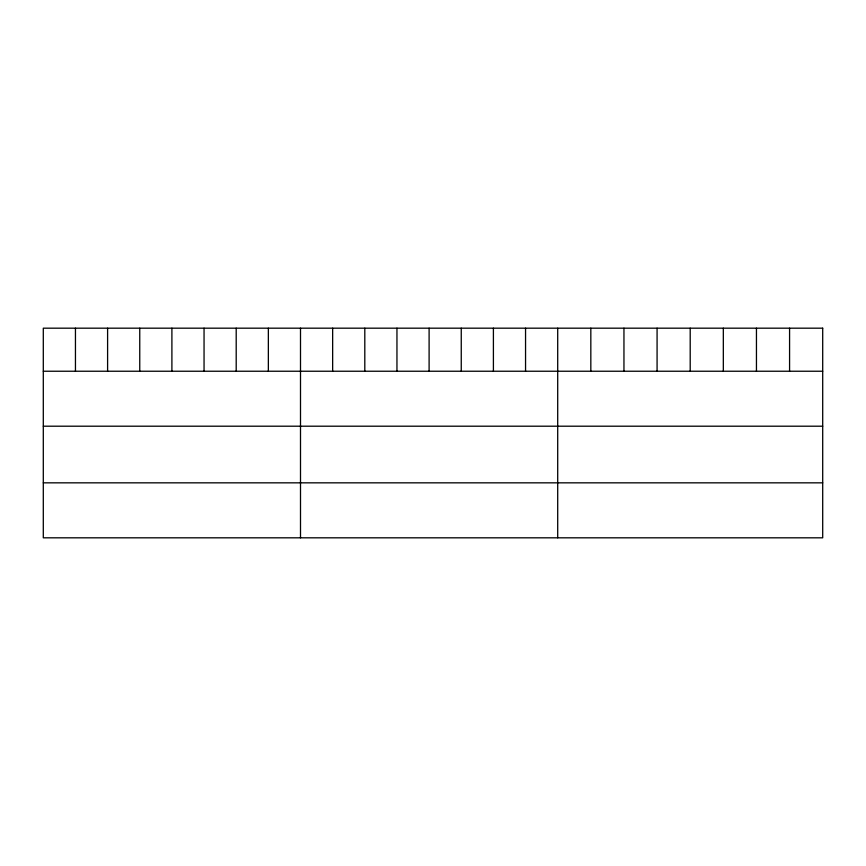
<?xml version="1.0" encoding="UTF-8"?>
<svg xmlns="http://www.w3.org/2000/svg" width="866" height="866" viewBox="0 0 866 866"><rect width="100%" height="100%" fill="white"/><g stroke="black" fill="none" stroke-linecap="round" stroke-linejoin="round"><path stroke-width="1.3" d="M43.3 371.233L822.7 371.233M43.3 426.202L822.7 426.202M43.3 482.838L822.7 482.838M789.576 328.182L789.576 371.233M756.451 328.182L756.451 371.233M723.327 328.182L723.327 371.233M690.202 328.182L690.202 371.233M657.077 328.182L657.077 371.233M623.953 328.182L623.953 371.233M590.828 328.182L590.828 371.233M557.704 328.182L557.704 537.818M525.554 328.182L525.554 371.233M493.404 328.182L493.404 371.233M461.253 328.182L461.253 371.233M429.103 328.182L429.103 371.233M396.953 328.182L396.953 371.233M364.803 328.182L364.803 371.233M332.652 328.182L332.652 371.233M300.502 328.182L300.502 537.818M268.352 328.182L268.352 371.233M236.201 328.182L236.201 371.233M204.051 328.182L204.051 371.233M171.901 328.182L171.901 371.233M139.751 328.182L139.751 371.233M107.601 328.182L107.601 371.233M75.45 328.182L75.45 371.233M822.7 328.182L43.3 328.182L43.3 537.818L822.7 537.818L822.7 328.182"/></g></svg>
